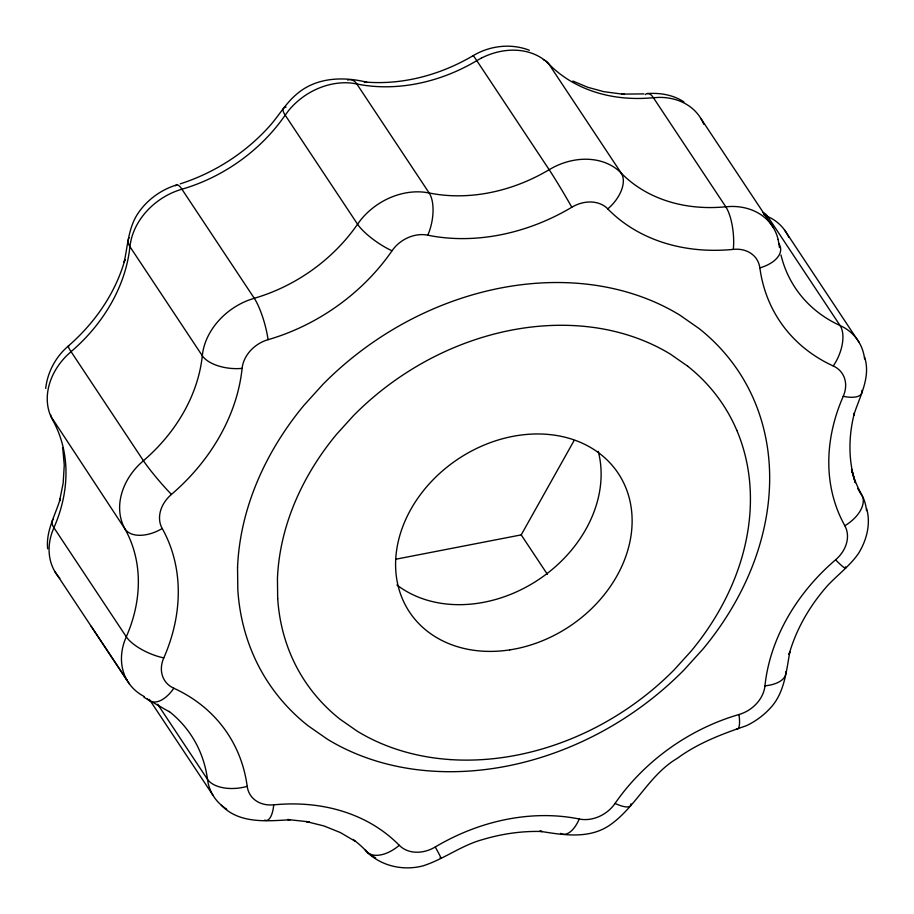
<?xml version="1.0" encoding="UTF-8"?>
<svg xmlns="http://www.w3.org/2000/svg" width="914" height="914" viewBox="0 0 914 914"><rect width="100%" height="100%" fill="white"/><g stroke="black" fill="none" stroke-linecap="round" stroke-linejoin="round"><path stroke-width="1.37" d="M242.061 368.376A31.327 15.595 5.9 0 1 202.28 355.706L202.954 351.09A62.689 50.304 -33.6 0 1 249.316 299.906L254.275 298.272A156.762 125.766 -33.6 0 0 357.568 224.204L360.619 220.057A62.689 50.304 -33.6 0 1 424.45 192.226L429.146 192.968A156.762 125.766 -33.6 0 0 549.165 169.696L553.804 167.113A62.689 50.304 -33.6 0 1 618.001 170.107L621.177 173.032A31.327 18.486 -44.3 0 1 607.799 208.883A31.19 25.032 -33.6 0 0 571.81 207.25A188.113 150.924 -33.6 0 1 427.775 235.184A31.19 25.032 -33.6 0 0 392.026 250.79A188.113 150.924 -33.6 0 1 268.053 339.688A31.19 25.032 -33.6 0 0 242.107 368.376A188.113 150.924 -33.6 0 1 171.444 494.405A31.327 2.811 49.5 0 1 143.418 460.713L71.052 351.65A31.327 2.811 49.5 0 1 68.916 345.938M130.588 242.027L129.914 246.643A156.762 125.766 -33.6 0 1 71.064 351.662L67.145 355.215A62.689 50.304 -33.6 0 0 50.704 416.053L124.967 528.966A156.762 125.766 -33.6 0 1 126.303 636.772L124.475 641.331A62.689 50.304 -33.6 0 0 142.356 695.497L144.286 696.582M45.7 388.439C47.494 372.078 55.765 356.746 68.276 346.075C94.633 323.122 115.495 293.371 124.967 259.507L124.155 262.169C127.823 245.478 128.314 227.266 138.437 212.733C147.6 199.435 161.367 189.552 176.813 184.891M395.831 559.219L521.209 534.884L574.163 440.422M473.075 56.028A31.327 1.131 59.2 0 1 476.788 60.621L481.438 58.05M180.229 183.863C213.51 173.134 243.924 153.963 267.642 128.234C277.902 117.46 284.997 103.945 296.479 94.336C315.833 77.37 342.967 76.296 366.834 82.226L364.172 81.94C402.149 85.402 440.479 74.902 473.132 55.674C489.87 45.62 511.052 43.141 529.355 50.259M647.283 93.582C659.942 92.68 673.195 94.77 683.912 101.922M643.856 93.891L621.92 94.119L624.491 94.393L603.8 91.674L587.805 87.298L572.884 81.049M763.693 214.539L771.656 218.48A62.666 50.281 -33.6 0 1 788.793 237.309M169.25 711.732L143.932 697.268M355.283 841.337L340.396 832.574L323.967 825.948L306.27 821.572L309.149 821.88L287.636 819.515L290.161 819.778C266.831 821.046 239.308 824.005 221.394 805.28M687.716 366.194L670.453 354.175A251.727 201.971 -33.6 0 0 609.684 330.285A248.688 199.526 -33.6 0 0 577.362 325.807A250.973 201.366 -33.6 0 0 434.778 356.483A248.688 199.526 -33.6 0 0 413.311 368.399A251.738 201.971 -33.6 0 0 353.41 415.71L336.523 434.356A251.761 201.994 -33.6 0 0 297.564 496.256A248.745 199.572 -33.6 0 0 285.968 527.492A251.213 201.56 -33.6 0 0 277.445 578.539L277.685 598.567M367.474 852.534C382.155 866.415 403.794 870.951 423.102 865.832C443.884 859.183 461.536 845.256 482.763 839.543C502.06 833.774 522.123 830.86 542.265 831.511L539.728 831.237C562.875 834.916 588.707 839.452 609.558 825.308C635.938 807.108 649.009 775.038 677.183 758.403C697.919 743.116 722.037 734.011 746.224 725.785C755.044 721.626 763.03 715.868 769.702 708.75C784.509 693.509 786.211 671.562 789.845 651.831L789.033 654.493C796.311 628.752 810.09 605.262 827.81 585.326C837.898 574.666 849.94 565.732 858.383 553.61C866.621 540.391 871.042 523.882 866.598 508.561M353.078 839.395A156.762 125.766 -33.6 0 1 365.212 850.02L368.353 852.968A62.689 50.304 -33.6 0 0 375.643 857.835M784.498 229.94L859.217 342.567M700.878 118.5L773.255 227.563M857.64 488.419L863.307 497.936A62.689 50.304 -33.6 0 1 866.518 510.572M621.177 173.032L548.811 63.969L545.647 61.032A62.678 50.281 -33.6 0 0 481.438 58.062M476.788 60.621L549.154 169.684A31.327 1.131 59.2 0 1 571.787 207.215M521.209 534.884L547.372 574.312M202.28 355.706L129.914 246.643A31.327 15.595 5.9 0 1 129.057 237.64M157.699 704.294L207.455 779.276L208.243 783.595A62.689 50.304 -33.6 0 0 226.683 809.13M149.336 699.381L213.122 795.5M91.137 626.25L127.16 680.496M54.783 571.433L129.502 684.06M853.482 476.068L851.562 469.373L855.287 482.683C848.146 460.085 848.5 435.761 854.43 412.945L853.63 415.607C859.446 396.87 871.282 377.231 864.541 356.986M778.122 239.468L778.911 243.787A156.762 125.766 -33.6 0 0 779.459 247.557M62.746 447.86L64.254 465.192L63.18 483.026L59.57 501.055L60.37 498.393C55.548 514.925 45.723 530.931 47.654 548.777M476.811 60.655A157.071 126.018 -33.6 0 1 356.757 83.962L352.084 83.151A62.666 50.281 -33.6 0 0 288.264 110.994L281.546 120.214A156.671 125.698 -33.6 0 1 185.222 188.227L179.418 189.975A62.632 50.247 -33.6 0 0 130.645 242.027M175.602 185.748A31.327 6.809 73.8 0 1 181.909 189.209L254.275 298.272A31.327 6.809 73.8 0 1 268.053 339.665M202.302 355.695A156.762 125.766 -33.6 0 1 143.429 460.725L139.511 464.278A62.689 50.304 -33.6 0 0 123.082 525.116L124.967 528.966A31.327 18.668 -29.3 0 0 162.201 528.521A31.19 25.032 -33.6 0 1 171.455 494.428M53.469 519.129A31.327 11.676 23.7 0 0 53.915 527.709L52.109 532.268A62.689 50.304 -33.6 0 0 59.844 578.311M50.784 414.99A31.327 18.668 -29.3 0 0 52.601 419.903A156.637 125.675 -33.6 0 1 53.915 527.709L126.281 636.772A31.327 11.676 23.7 0 0 163.777 657.886A31.19 25.032 -33.6 0 0 173.82 688.231A188.113 150.924 -33.6 0 1 247.191 786.337A31.19 25.032 -33.6 0 0 273.743 804.811M169.067 711.343A156.762 125.766 -33.6 0 1 207.478 779.265A31.327 17.412 -7.6 0 0 247.168 786.348M844.799 525.733A31.19 25.032 -33.6 0 1 835.59 559.802A188.113 150.924 -33.6 0 0 764.961 685.843A31.19 25.032 -33.6 0 1 738.98 714.519A188.113 150.924 -33.6 0 0 615.042 803.44A31.19 25.032 -33.6 0 1 579.282 819.013A188.113 150.924 -33.6 0 0 435.247 846.992A31.19 25.032 -33.6 0 1 399.281 845.301A31.327 18.486 -44.3 0 1 365.189 850.031M852.236 472.092A156.762 125.766 -33.6 0 0 861.388 494.108A31.327 18.668 -29.3 0 1 844.856 525.71A188.113 150.924 -33.6 0 1 843.245 396.333A31.327 11.676 23.7 0 0 861.879 390.358M543.339 59.661A31.327 18.486 -44.3 0 1 548.811 63.969L552.547 67.625A156.568 125.618 -33.6 0 0 650.083 97.981L658.377 97.398A62.62 50.247 -33.6 0 1 703.757 124.235M621.154 173.043A156.762 125.766 -33.6 0 0 725.762 206.781L730.743 206.461A62.689 50.304 -33.6 0 1 778.111 239.468M645.261 94.599A31.327 10.305 84.4 0 1 653.396 97.707L725.762 206.77A31.327 10.305 84.4 0 1 733.302 249.362A31.19 25.032 -33.6 0 1 759.831 267.893M780.967 254.949A156.762 125.766 -33.6 0 0 840.046 325.533L844.033 327.543A62.689 50.304 -33.6 0 1 864.587 358.916M778.911 243.787A31.327 17.412 -7.6 0 1 759.877 267.882A188.113 150.924 -33.6 0 0 833.237 365.966A31.19 25.032 -33.6 0 1 843.222 396.322M762.676 212.459A31.327 16.726 -65.5 0 1 767.691 216.447L840.057 325.51A31.327 16.726 -65.5 0 1 833.26 365.943M347.64 80.044A31.327 14.601 -78.5 0 1 356.78 83.905L429.146 192.968A31.327 14.601 -78.5 0 1 427.786 235.161M286.059 107.098A31.327 8.352 34.6 0 0 285.179 115.13L357.545 224.193A31.327 8.352 34.6 0 0 391.98 250.767M162.224 528.509A188.113 150.924 -33.6 0 1 163.8 657.897M173.797 688.276A31.327 16.726 -65.5 0 1 147.314 698.856M264.603 820.132A31.327 10.305 84.4 0 0 273.743 804.857A188.113 150.924 -33.6 0 1 399.269 845.324M435.258 847.015A31.327 1.131 59.2 0 1 440.16 857.572M579.259 819.07A31.327 14.601 -78.5 0 1 560.522 833.351M738.992 714.565A31.327 6.809 73.8 0 1 736.456 729.064M630.934 803.829A31.327 8.352 34.6 0 1 615.065 803.452M785.8 671.756A31.327 15.595 5.9 0 1 764.984 685.843M845.519 566.817A31.327 2.811 49.5 0 1 835.625 559.836M733.302 249.385A188.113 150.924 -33.6 0 1 607.776 208.906M277.707 598.556A250.505 200.989 -33.6 0 0 299.712 672.681A251.761 201.994 -33.6 0 0 340.008 719.181L357.26 731.211A251.727 201.971 -33.6 0 0 418.041 755.09A248.677 199.526 -33.6 0 0 450.362 759.58M450.351 759.591A250.973 201.366 -33.6 0 0 592.946 728.904A248.665 199.515 -33.6 0 0 614.414 716.987A251.738 201.971 -33.6 0 0 674.315 669.676L691.201 651.031A251.727 201.971 -33.6 0 0 730.16 589.13A248.631 199.492 -33.6 0 0 741.757 557.894A250.984 201.366 -33.6 0 0 736.844 430.414M736.833 430.425A248.654 199.503 -33.6 0 0 728.012 412.717A251.738 201.971 -33.6 0 0 687.716 366.206M598.247 451.322A125.309 100.54 -33.6 0 1 538.46 579.705A125.309 100.54 -33.6 0 1 396.916 584.971M237.549 567.445L237.823 589.964A282.62 226.752 -33.6 0 0 252.687 653.419A279.844 224.524 -33.6 0 0 262.604 673.344A283.226 227.243 -33.6 0 0 307.938 725.659L327.349 739.186A283.203 227.22 -33.6 0 0 395.728 766.069A279.764 224.467 -33.6 0 0 432.082 771.108A282.917 226.992 -33.6 0 0 493.903 768.366A280.438 225.004 -33.6 0 0 531.468 760.277A282.917 226.992 -33.6 0 0 592.489 736.581A279.753 224.456 -33.6 0 0 616.642 723.191A283.203 227.22 -33.6 0 0 684.026 669.962L703.026 648.986A283.203 227.22 -33.6 0 0 746.864 579.35A279.718 224.421 -33.6 0 0 759.9 544.207A282.003 226.261 -33.6 0 0 768.206 453.195A282.917 226.992 -33.6 0 0 754.37 400.812A279.741 224.444 -33.6 0 0 744.442 380.887A283.203 227.22 -33.6 0 0 699.107 328.56L679.696 315.033A283.191 227.209 -33.6 0 0 611.329 288.161A279.775 224.467 -33.6 0 0 574.963 283.112A282.929 227.003 -33.6 0 0 513.142 285.865A280.427 224.993 -33.6 0 0 475.577 293.954A282.906 226.98 -33.6 0 0 414.556 317.649A279.775 224.467 -33.6 0 0 390.404 331.028A283.203 227.22 -33.6 0 0 323.019 384.257L304.019 405.233A283.226 227.243 -33.6 0 0 260.193 474.869A279.844 224.524 -33.6 0 0 247.146 510.012A282.62 226.752 -33.6 0 0 237.549 567.445M509.669 649.9A125.309 100.54 -33.6 0 0 618.332 473.498A125.309 100.54 -33.6 0 0 413.585 504.677A125.309 100.54 -33.6 0 0 509.669 649.9"/></g></svg>
